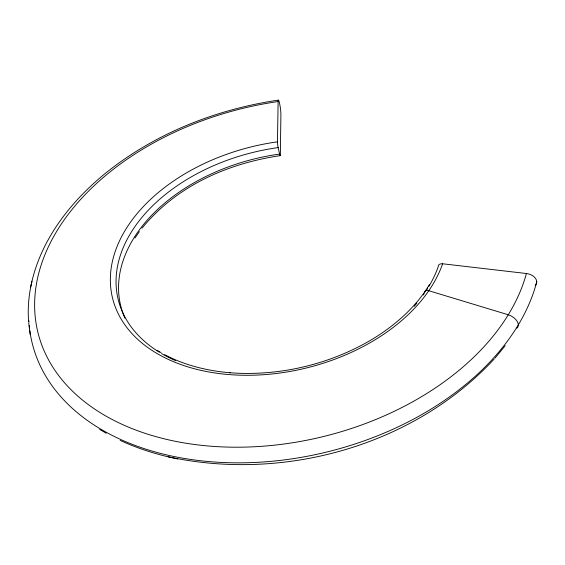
<?xml version="1.0" encoding="UTF-8"?>
<svg xmlns="http://www.w3.org/2000/svg" width="565" height="565" viewBox="0 0 565 565"><rect width="100%" height="100%" fill="white"/><g stroke="black" fill="none" stroke-linecap="round" stroke-linejoin="round"><path stroke-width="0.85" d="M278.135 101.538A7.903 0.848 82 0 1 279.583 103.402A7.903 0.848 82 0 1 280.897 114.292L280.353 154.789A4.11 0.466 82.2 0 1 279.597 154.076L278.149 147.592A4.132 0.466 82.2 0 1 277.457 141.836L278.135 101.538A252.131 168.949 -13.7 0 0 34.952 296.124A252.131 168.949 -13.7 0 0 252.527 446.844A252.131 168.949 -13.7 0 0 526.403 273.517A10.255 6.921 14.2 0 1 535.436 278.284A10.255 6.921 14.2 0 1 535.189 285.487M278.404 100.118C216.508 109.271 156.124 132.98 106.955 172.078L106.382 172.516C83.119 191.323 62.517 213.824 48.011 240.118L47.453 241.093C34.19 265.592 26.4 293.68 28.624 321.683M30.701 286.971L31.951 281.236M429.548 284.357L427.302 288.016L427.649 287.507C414.272 308.299 395.274 324.974 374.397 337.962L369.708 340.78C329.339 364.044 282.175 375.45 235.633 373.133L229.842 372.738L230.195 372.766C207.496 370.866 184.847 365.393 164.641 354.679M135 237.978L139.386 231.615M505.188 345.716L494.848 358.302M141.928 228.274C176.294 186.111 226.897 163.603 280.169 155.643M494.093 359.142C413.241 446.159 283.178 481.938 168.109 456.732M277.457 141.836A171.379 113.925 -13.7 0 0 110.825 270.967A171.379 113.925 -13.7 0 0 252.039 375.238A171.379 113.925 -13.7 0 0 442.621 263.777L526.403 273.517M177.728 458.978C157.953 454.853 138.503 448.914 120.168 440.382M99.624 429.365L106.199 433.228M157.162 350.3L161.089 352.687M30.206 334.565L28.716 322.996M516.897 328.194A10.573 6.342 30.2 0 0 517.003 321.097A10.573 6.342 30.2 0 0 508.26 314.769L428.786 290.714A5.029 2.987 33.7 0 0 424.718 292.536M428.899 286.37A166.209 110.839 -13.7 0 0 438.214 266.708A4.923 3.341 18.5 0 1 442.621 263.777M427.571 288.531A166.209 110.839 -13.7 0 1 426.653 289.972M424.244 293.546A166.209 110.839 -13.7 0 1 423.256 294.951M416.899 303.13A166.209 110.839 -13.7 0 1 414.18 306.287M175.729 360.703A166.209 110.839 -13.7 0 1 161.512 353.513M159.365 352.228A166.209 110.839 -13.7 0 1 129.505 235.111A166.209 110.839 -13.7 0 1 278.149 147.592M124.865 318.074A165.255 110.98 -13.7 0 1 279.597 154.076M536.75 281.822A260.239 175.807 -13.7 0 1 272.888 461.174A260.239 175.807 -13.7 0 1 29.818 330.652M29.507 328.145A260.239 175.807 -13.7 0 1 29.246 325.631M28.985 322.276A260.239 175.807 -13.7 0 1 28.886 320.602"/></g></svg>
